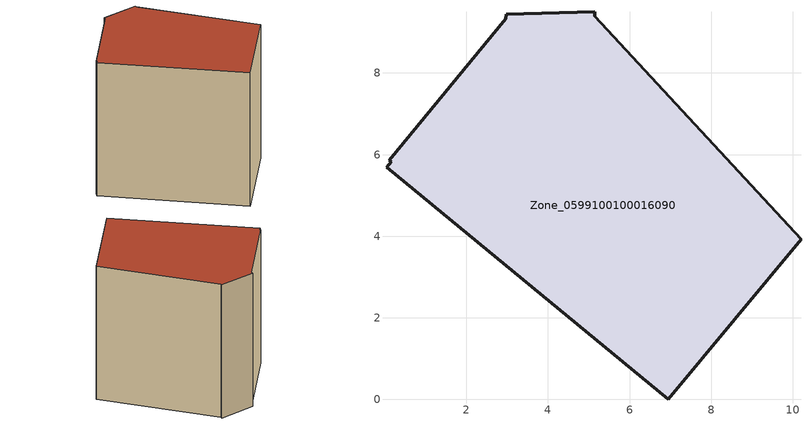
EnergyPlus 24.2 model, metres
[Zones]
Zone_0599100100016090
 floor ground (C_G): 2.98,9.44 5.14,9.51 5.15,9.38 10.2,3.93 6.95,0 0.04,5.7 0.16,5.82 0.11,5.86 2.96,9.32 z0
 wall outside (C_F): 5.14,9.51 2.98,9.44 2.96,9.32 0.11,5.86 0.16,5.82 0.04,5.7 6.95,0 10.2,3.93 5.15,9.38 5.14,9.51 z0:9.23
 roof outside (C_R): 0.16,5.82 0.04,5.7 6.95,0 10.2,3.93 5.15,9.38 5.14,9.51 2.98,9.44 2.96,9.32 0.11,5.86 z9.23
[BUILDING]
Pand.0599100100016090: North Axis=0; Terrain=City; Loads Convergence Tolerance Value=0.04; Temperature Convergence Tolerance Value=0.4; Solar Distribution=FullExterior; Maximum Number of Warmup Days=25; Minimum Number of Warmup Days=1
[Site:Location]
Rotterdam.The.Hague.AP_ZH_NLD Design_Conditions: Latitude=51.96; Longitude=4.45; Time Zone=1; Elevation=-4.5
[SITE:GROUNDTEMPERATURE:BUILDINGSURFACE]
18, 18, 18, 18, 18, 18, 18, 18, 18, 18, 18, 18
[MATERIAL] Thermal Absorptance=0.9; Solar Absorptance=0.7; Visible Absorptance=0.7
Name | Roughness | Thickness | Conductivity | Density | Specific Heat
G.TC.2015-2018 | MediumSmooth | 0.15 | 0.0428571 | 540 | 1210
F.TC.2015-2018 | Rough | 0.3 | 0.0666667 | 1920 | 840
R.TC.2015-2018 | MediumRough | 0.2 | 0.0333333 | 1500 | 1000
[CONSTRUCTION]
C_G: G.TC.2015-2018
C_F: F.TC.2015-2018
C_R: R.TC.2015-2018
[ZONE]
Zone_0599100100016090: Type=1; Multiplier=1; Ceiling Height=Autocalculate; Volume=Autocalculate; Floor Area=autocalculate; Part of Total Floor Area=Yes
[ZONEINFILTRATION:DESIGNFLOWRATE]
Infil_Zone_0599100100016090: Zone or ZoneList or Space or SpaceList=Zone_0599100100016090; Schedule=AlwaysOn; Design Flow Rate Calculation Method=Flow/Area; Flow Rate per Floor Area=0.0015; Constant Term Coefficient=1; Temperature Term Coefficient=0; Velocity Term Coefficient=0; Velocity Squared Term Coefficient=0
[HVACTEMPLATE:ZONE:IDEALLOADSAIRSYSTEM]
Zone_0599100100016090: Maximum Heating Supply Air Temperature=50; Minimum Cooling Supply Air Temperature=13; Maximum Heating Supply Air Humidity Ratio=0.0156; Minimum Cooling Supply Air Humidity Ratio=0.0077; Heating Limit=NoLimit; Cooling Limit=NoLimit; Dehumidification Control Type=ConstantSensibleHeatRatio; Cooling Sensible Heat Ratio=0.7; Dehumidification Setpoint=60; Humidification Control Type=None; Humidification Setpoint=30; Outdoor Air Method=None; Outdoor Air Flow Rate per Person=0.00944; Outdoor Air Flow Rate per Zone Floor Area=0; Outdoor Air Flow Rate per Zone=0; Demand Controlled Ventilation Type=None; Outdoor Air Economizer Type=NoEconomizer; Heat Recovery Type=None; Sensible Heat Recovery Effectiveness=0.7; Latent Heat Recovery Effectiveness=0.65
[ZONECONTROL:THERMOSTAT]
ThermostatControl_Zone_0599100100016090: Zone or ZoneList=Zone_0599100100016090; Control Type Schedule=DualSetpointControlType; Control 1=Thermostat_Zone_0599100100016090; Temperature Difference Between Cutout And Setpoint=0
[THERMOSTATSETPOINT:DUALSETPOINT]
Thermostat_Zone_0599100100016090: Heating Setpoint Temperature Schedule=HeatingSetpoint_Zone_0599100100016090; Cooling Setpoint Temperature Schedule=CoolingSetpoint_Zone_0599100100016090
[SCHEDULE:COMPACT]
HeatingSetpoint_Zone_0599100100016090: Through: 12/31, For: AllDays, Until: 24:00, 21
CoolingSetpoint_Zone_0599100100016090: Through: 12/31, For: AllDays, Until: 24:00, 24
DualSetpointControlType: Through: 12/31, For: AllDays, Until: 24:00, 4
AlwaysOn: Through: 12/31, For: AllDays, Until: 24:00, 1
